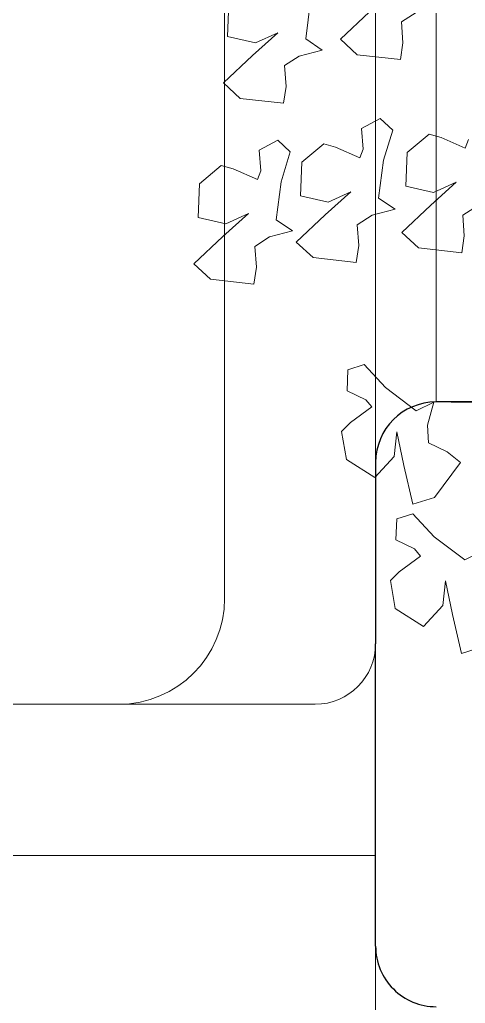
# Model space of a CAD drawing. Header units: metres. Extents: x -44 to 358, y -286 to 66.
# Drawn here: x 9.843 to 10.138, y -265.739 to -265.088 of the extents above; entities that cross this region are included whole.
import ezdxf

# ---------------------------------------------------------------- set-up
doc = ezdxf.new("R2010")
doc.units = ezdxf.units.M
doc.header["$LTSCALE"] = 0.3
for name, color, linetype, lineweight in [('A-DOOR', 7, 'Continuous', 5), ('A-WALL', 7, 'Continuous', 30), ('ARBOLES', 86, 'Continuous', 0), ('baños', 141, 'Continuous', 0), ('Columnas', 7, 'Continuous', 18), ('muros bajitos', 252, 'Continuous', 5)]:
    doc.layers.add(name, color=color, linetype=linetype, lineweight=lineweight)

# ---------------------------------------------------------------- blocks, each defined once
blk = doc.blocks.new('TREES')
at = {"layer": 'ARBOLES', "color": 252, "true_color": 0x8da178}
for p, q in [((0.13588, -0.11185), (0.13389, -0.10712)), ((0.11255, -0.10929), (0.11486, -0.11312)), ((0.12734, -0.11473), (0.13588, -0.11185)), ((0.11486, -0.11312), (0.1103, -0.12047)), ((0.11997, -0.11702), (0.12734, -0.11473)), ((0.09306, -0.11613), (0.09095, -0.11935)), ((0.10147, -0.12122), (0.09306, -0.11613)), ((0.12557, -0.11706), (0.11997, -0.11702)), ((0.13067, -0.12095), (0.12557, -0.11706)), ((0.03756, -0.12087), (0.03512, -0.11775)), ((0.09095, -0.11935), (0.08933, -0.12375)), ((0.02047, -0.12116), (0.02247, -0.12171)), ((0.02247, -0.12171), (0.02058, -0.12736)), ((0.04219, -0.12007), (0.03756, -0.12087)), ((0.04603, -0.12029), (0.04219, -0.12007)), ((0.04583, -0.13012), (0.04603, -0.12029)), ((0.10346, -0.12594), (0.10147, -0.12122)), ((0.1103, -0.12047), (0.10558, -0.12573)), ((0.12725, -0.12769), (0.13067, -0.12095)), ((0.0303, -0.12301), (0.03597, -0.12825)), ((0.03307, -0.12788), (0.0303, -0.12301)), ((0.08013, -0.12338), (0.08245, -0.12722)), ((0.0854, -0.12431), (0.08013, -0.12338)), ((0.08933, -0.12375), (0.0854, -0.12431)), ((0.11345, -0.12461), (0.11493, -0.12316)), ((0.11493, -0.12316), (0.11888, -0.12762)), ((0.09493, -0.12882), (0.10346, -0.12594)), ((0.10558, -0.12573), (0.10707, -0.12927)), ((0.11183, -0.12902), (0.11345, -0.12461)), ((0.02058, -0.12736), (0.02012, -0.13012)), ((0.03224, -0.13424), (0.03307, -0.12788)), ((0.03597, -0.12825), (0.04273, -0.1342)), ((0.08245, -0.12722), (0.07788, -0.13456)), ((0.11888, -0.12762), (0.12103, -0.12939)), ((0.12103, -0.12939), (0.12725, -0.12769)), ((0.02012, -0.13012), (0.0247, -0.13465)), ((0.04273, -0.1342), (0.04583, -0.13012)), ((0.08755, -0.13111), (0.09493, -0.12882)), ((0.10707, -0.12927), (0.11183, -0.12902)), ((0.09315, -0.13115), (0.08755, -0.13111)), ((0.09825, -0.13504), (0.09315, -0.13115)), ((0.0247, -0.13465), (0.03224, -0.13424)), ((0.07788, -0.13456), (0.07316, -0.13982)), ((0.09483, -0.14178), (0.09825, -0.13504)), ((-0.00449, -0.13871), (-0.00693, -0.13559)), ((0.03767, -0.13618), (0.03551, -0.14011)), ((0.0395, -0.14121), (0.03767, -0.13618)), ((0.08103, -0.1387), (0.08251, -0.13725)), ((0.08251, -0.13725), (0.08646, -0.14171)), ((0.00014, -0.13791), (-0.00449, -0.13871)), ((0.00398, -0.13813), (0.00014, -0.13791)), ((0.00378, -0.14796), (0.00398, -0.13813)), ((0.01994, -0.13837), (0.01763, -0.14142)), ((0.02686, -0.13983), (0.01994, -0.13837)), ((0.07941, -0.14311), (0.08103, -0.1387)), ((0.01763, -0.14142), (0.02022, -0.14542)), ((0.03551, -0.14011), (0.02686, -0.13983)), ((0.04195, -0.14434), (0.0395, -0.14121)), ((0.07316, -0.13982), (0.07465, -0.14336)), ((0.08646, -0.14171), (0.08861, -0.14349)), ((0.08861, -0.14349), (0.09483, -0.14178)), ((0.04657, -0.14354), (0.04195, -0.14434)), ((0.05042, -0.14375), (0.04657, -0.14354)), ((0.05021, -0.15358), (0.05042, -0.14375)), ((0.07465, -0.14336), (0.07941, -0.14311)), ((-0.00608, -0.14609), (0.00068, -0.15204)), ((0.02022, -0.14542), (0.02485, -0.14462)), ((0.02485, -0.14462), (0.02685, -0.14517)), ((0.02685, -0.14517), (0.02496, -0.15083)), ((0.00068, -0.15204), (0.00378, -0.14796)), ((0.03468, -0.14647), (0.04036, -0.15172)), ((0.03745, -0.15134), (0.03468, -0.14647)), ((0.02496, -0.15083), (0.0245, -0.15358)), ((0.03663, -0.15771), (0.03745, -0.15134)), ((0.04036, -0.15172), (0.04712, -0.15767)), ((0.0245, -0.15358), (0.02909, -0.15811)), ((0.04712, -0.15767), (0.05021, -0.15358)), ((0.0035, -0.1559), (0.00134, -0.15982)), ((0.00534, -0.16093), (0.0035, -0.1559)), ((0.00134, -0.15982), (-0.0073, -0.15954)), ((0.02909, -0.15811), (0.03663, -0.15771)), ((0.04469, -0.15872), (0.04252, -0.16264)), ((0.04652, -0.16375), (0.04469, -0.15872)), ((0.00778, -0.16405), (0.00534, -0.16093)), ((0.02696, -0.16091), (0.02465, -0.16396)), ((0.03388, -0.16236), (0.02696, -0.16091)), ((0.01241, -0.16325), (0.00778, -0.16405)), ((0.01625, -0.16347), (0.01241, -0.16325)), ((0.01605, -0.1733), (0.01625, -0.16347)), ((0.02465, -0.16396), (0.02724, -0.16796)), ((0.04252, -0.16264), (0.03388, -0.16236)), ((0.04896, -0.16688), (0.04652, -0.16375)), ((0.00052, -0.16619), (0.00619, -0.17143)), ((0.00328, -0.17106), (0.00052, -0.16619)), ((0.05359, -0.16608), (0.04896, -0.16688)), ((0.05743, -0.16629), (0.05359, -0.16608)), ((0.02724, -0.16796), (0.03187, -0.16716)), ((0.03187, -0.16716), (0.03387, -0.16771)), ((0.03387, -0.16771), (0.03198, -0.17337)), ((0.05723, -0.17612), (0.05743, -0.16629)), ((0.0417, -0.16901), (0.04738, -0.17425)), ((0.04447, -0.17388), (0.0417, -0.16901)), ((0.00246, -0.17742), (0.00328, -0.17106)), ((0.00619, -0.17143), (0.01295, -0.17738)), ((0.01295, -0.17738), (0.01605, -0.1733)), ((0.03198, -0.17337), (0.03152, -0.17612)), ((0.04365, -0.18025), (0.04447, -0.17388)), ((0.04738, -0.17425), (0.05413, -0.18021)), ((0.03152, -0.17612), (0.03611, -0.18065)), ((0.05413, -0.18021), (0.05723, -0.17612)), ((-0.00508, -0.17783), (0.00246, -0.17742)), ((0.03611, -0.18065), (0.04365, -0.18025))]:
    blk.add_line(p, q, dxfattribs=at)
blk = doc.blocks.new('A$C6528a993')
at = {"layer": 'A-DOOR'}
for p, q in [((15.75003, 20.74008), (16.35003, 20.74008)), ((15.71003, 20.70008), (16.39003, 20.70008)), ((16.71003, 20.70008), (19.44003, 20.70009))]:
    blk.add_line(p, q, dxfattribs=at)
at = {"layer": 'A-WALL'}
for p, q in [((16.35003, 20.86008), (16.35003, 20.74008)), ((16.35003, 20.75008), (16.35003, 20.85008)), ((16.39003, 20.70008), (16.50998, 20.70008)), ((16.71002, 20.70008), (16.50998, 20.70008))]:
    blk.add_line(p, q, dxfattribs=at)
for centre, start, end in [((16.39003, 20.74008), 180, 270), ((16.71003, 20.74008), 269.99069, 0)]:
    blk.add_arc(centre, 0.04, start, end, dxfattribs=at)
at = {"layer": 'muros bajitos'}
for p, q in [((16.65, 20.70009), (16.65, 20.08008)), ((16.54998, 20.66008), (16.55, 20.08001)), ((15.6506, 20.60008), (16.48, 20.60008))]:
    blk.add_line(p, q, dxfattribs=at)
for centre, radius, start in [((16.50998, 20.66008), 0.04, 0.00154), ((16.48, 20.53008), 0.07, 0)]:
    blk.add_arc(centre, radius, start, 90, dxfattribs=at)
at = {"layer": 'ARBOLES', "xscale": 2.935254890295517, "yscale": 2.935254890295517, "zscale": 2.935254890295517, "rotation": 354.6252016265699}
blk.add_blockref('TREES', (16.14997, 21.12125), dxfattribs=at)
at = {"layer": 'baños', "linetype": 'Continuous', "flags": 8}
for tag, p in [('MODELNUMBER', (17.48536, 20.48119, 0)), ('TRADENAME', (17.48536, 20.48115, 0)), ('PRODUCT', (17.48536, 20.48111, 0)), ('MATERIAL', (17.48536, 20.48106, 0)), ('MODELNUMBER', (18.6601, 20.48119, 0)), ('TRADENAME', (18.6601, 20.48115, 0)), ('PRODUCT', (18.6601, 20.48111, 0)), ('MATERIAL', (18.6601, 20.48106, 0))]:
    blk.add_attdef(tag, p, '', height=0.0000254, rotation=180.00008, dxfattribs=at)

msp = doc.modelspace()

# ---------------------------------------------------------------- block references
at = {"layer": 'Columnas', "ltscale": 0.2, "rotation": 270}
msp.add_blockref('A$C6528a993', (-10.6218239, -248.9911924), dxfattribs=at)

doc.saveas('drawing.dxf')
